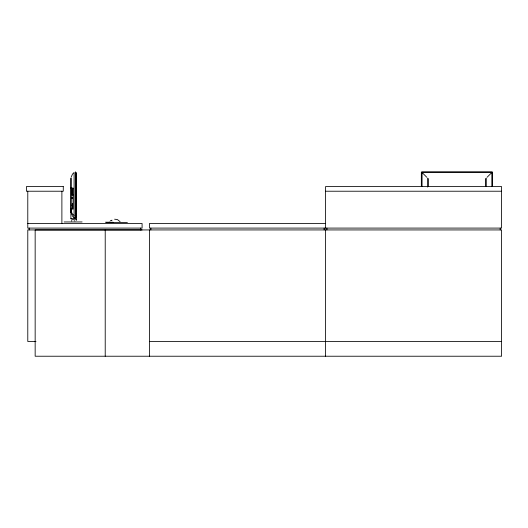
<?xml version="1.0" encoding="UTF-8"?>
<svg xmlns="http://www.w3.org/2000/svg" width="528" height="528" viewBox="0 0 528 528"><rect width="100%" height="100%" fill="white"/><g stroke="black" fill="none" stroke-linecap="round" stroke-linejoin="round"><path stroke-width="0.79" d="M75.418 216.427L76.355 219.879A140.573 0.99 56.1 0 1 76.355 220.103M422.044 186.278L422.077 172.478L491.839 172.478L491.845 186.278M72.567 204.046L72.204 204.046L72.567 203.927M71.135 177.223L72.468 174.148L74.085 172.478L74.085 218.071M72.138 205.154C72.151 206.534 73.128 204.58 72.25 205.161M71.577 220.579L71.346 221.08M76.032 218.123L76.283 173.567A4.805 3.406 0 0 0 76.223 173.012L75.946 172.346L76.111 217.958M72.184 205.075L72.435 205.564L72.29 205.121M72.065 198.706L72.29 197.531C71.57 196.277 71.57 199.696 72.29 198.442M487.139 177.223L491.832 172.491M110.378 220.81L111.052 220.513M111.302 220.42L112.061 220.202M76.032 215.45L76.223 215.081A4.224 2.785 0 0 0 76.283 214.592M72.382 204.343C73.148 202.983 71.504 204.587 72.382 203.986M72.547 206.554C72.316 206.534 72.039 206.936 72.659 206.58M114.602 219.193L117.487 219.595L120.1 221.707M70.897 188.027L73.088 188.027L73.088 209.095L70.897 209.095M73.088 188.747L71.808 188.747L71.808 195.017L73.088 195.017M325.532 191.222L501.6 191.222M72.046 197.538L72.046 198.436M76.283 213.286L76.316 214.144M70.897 218.658L75.365 218.658L72.547 216.209L71.036 212.335M71.709 219.721L74.547 219.721M64.159 221.958L82.104 221.958M27.786 223.483L142.091 223.483L142.091 228.089L27.786 228.089L27.786 191.222M325.532 223.483L149.464 223.483L149.464 228.089L501.6 228.089L501.6 186.608L325.532 186.608L325.532 228.089M142.091 229.937L27.786 229.937L27.786 341.477L36.003 341.477M149.464 229.937L501.6 229.937L501.6 356.228L35.158 356.228L35.158 229.944L149.464 229.944L149.464 356.228M149.464 341.477L501.6 341.477M109.184 222.182L109.791 222.189M105.428 222.202L113.197 222.268M106.181 222.407L127.387 222.592M71.135 211.405L72.468 214.084L74.085 215.417M422.083 172.517L426.756 177.223M74.725 218.506L75.365 218.849L75.365 171.778M74.917 221.08L74.686 220.579M75.847 218.585L76.091 219.338M70.93 211.471L71.036 212.513M70.897 209.887L70.983 210.659M70.937 210.236L70.983 211.372L70.983 178.081L70.897 210.5M70.93 211.649L70.897 210.599L70.897 218.849M70.897 209.623L70.897 211.662M500.214 228.089L500.214 229.937M492.545 186.265L492.545 172.491A0.713 0.713 0 0 0 491.832 171.772L422.057 171.772A0.713 0.713 0 0 0 421.344 172.491L421.344 186.265M486.281 186.496L486.281 178.081L485.41 178.959L485.41 186.377M428.479 186.285L428.479 178.959L427.607 178.081L427.607 187.044M326.911 228.089L326.911 229.937M325.532 229.937L325.532 356.228M324.146 228.089L324.146 229.937M150.843 228.089L150.843 229.937M140.705 228.089L140.705 229.937M105.217 229.944L105.217 356.228M75.827 176.253L75.827 211.675M75.524 216.394L75.524 218.988M72.659 188.747L72.659 195.017M72.382 205.333L72.382 205.689M72.382 206.672L72.382 207.035M61.888 191.222L61.888 223.483M29.165 228.089L29.165 229.937M76.441 217.576A215.978 5.273 -88.4 0 1 76.223 215.424M72.178 207.953L72.534 208.21L72.178 207.953M63.274 186.608L26.4 186.608L26.4 191.222L63.274 191.222L63.274 186.608"/></g></svg>
